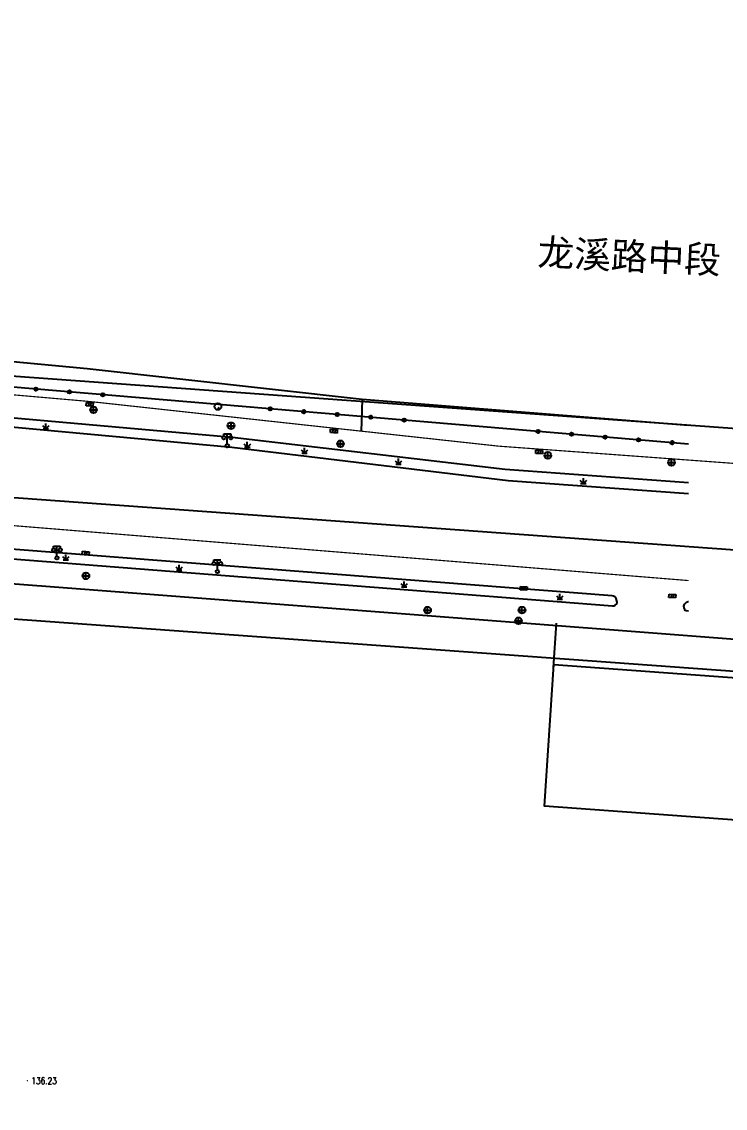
# Model space of a CAD drawing. Extents: x 529262 to 576451, y 2694391 to 2717535.
# Drawn here: x 565770.4 to 565875.1, y 2710064.1 to 2710225.7 of the extents above; entities that cross this region are included whole.
import ezdxf
from ezdxf.enums import TextEntityAlignment as Align
from ezdxf.xclip import XClip

# ---------------------------------------------------------------- set-up
doc = ezdxf.new("R2010")
doc.units = 0
doc.header["$XCLIPFRAME"] = 0
doc.layers.add('ASSIST', color=7, linetype='Continuous', plot=False)
for name, color, linetype in [('DLDW', 8, 'Continuous'), ('DLSS', 4, 'Continuous'), ('GCD', 8, 'Continuous'), ('GXYZ', 8, 'Continuous'), ('JMD', 8, 'Continuous'), ('PP-COM', 7, 'Continuous'), ('RD-中线', 40, 'Continuous'), ('RD-红线', 7, 'Continuous'), ('RD-路名', 7, 'Continuous'), ('ZBTZ', 8, 'Continuous')]:
    doc.layers.add(name, color=color, linetype=linetype)
doc.styles.add('HZ', font='rs.shx', dxfattribs={"width": 0.8, "bigfont": 'hztxt.shx'})
doc.styles.add('黑体', font='simhei.ttf')
doc.linetypes.add('1161', pattern='A,0,[149,AAA.SHX,S=0.15,R=0,X=0,Y=0],-1.6', length=1.6)

# ---------------------------------------------------------------- blocks, each defined once
blk = doc.blocks.new('A$C19FD0107')
at = {"layer": 'RD-中线', "color": 8, "linetype": 'Continuous', "flags": 128}
for points in [[(-6335.34, 15847.56, -0.022733), (-6280.83, 15846.02), (-5863.74, 15815.18, 0.013451), (-5702.53, 15807.61), (-5575.3, 15805.07, -0.027271), (-5520.95, 15801.01, -0.00117), (-5519.09, 15800.76), (-5286.59, 15769.48, 0.015336), (-5256.09, 15766.32), (-4915.64, 15741.63)], [(-4490.73, 14139.44, 0), (-4490.29, 14139.42)], [(-3818.25, 14086.17, 0), (-3817.74, 14086.17)]]:
    blk.add_lwpolyline(points, format="xyb", dxfattribs=at)
at = {"layer": 'RD-红线', "color": 8, "flags": 128}
blk.add_lwpolyline([(-5250.33, 15783.95), (-4657.05, 15740.92)], dxfattribs=at)
at = {"layer": 'RD-红线', "color": 8, "linetype": 'Continuous', "flags": 128}
blk.add_lwpolyline([(-5242.51, 15747.29), (-4941.04, 15725.42)], dxfattribs=at)
blk = doc.blocks.new('GC200')
at = {"linetype": 'Continuous', "const_width": 0.2, "flags": 128}
blk.add_lwpolyline([(-0.1, 0, 1), (0.1, 0, 1)], format="xyb", close=True, dxfattribs=at)

msp = doc.modelspace()

# ---------------------------------------------------------------- linework, layer by layer
at = {"layer": 'ASSIST', "color": 8, "linetype": 'Continuous', "flags": 128}
msp.add_lwpolyline([(565869.669, 2710162.888), (565756.786, 2710172.388)], dxfattribs=at)
msp.add_lwpolyline([(565869.669, 2710162.888), (565756.786, 2710172.388)], dxfattribs=at)
at = {"layer": 'DLDW', "color": 8}
for p, q in [((565800.537, 2710164.092, 138.576), (565800.537, 2710164.392, 138.576)), ((565800.537, 2710164.392, 138.576), (565801.537, 2710164.392, 138.576)), ((565801.037, 2710162.892, 138.576), (565801.037, 2710164.392, 138.576)), ((565801.537, 2710164.392, 138.576), (565801.537, 2710164.092, 138.576)), ((565775.182, 2710147.393, -4.842), (565775.182, 2710147.693, -4.842)), ((565775.182, 2710147.693, -4.842), (565776.182, 2710147.693, -4.842)), ((565775.682, 2710146.193, -4.842), (565775.682, 2710147.693, -4.842)), ((565776.182, 2710147.693, -4.842), (565776.182, 2710147.393, -4.842)), ((565799.052, 2710145.365, -2.398), (565799.052, 2710145.665, -2.398)), ((565799.052, 2710145.665, -2.398), (565800.052, 2710145.665, -2.398)), ((565799.552, 2710144.165, -2.398), (565799.552, 2710145.665, -2.398))]:
    msp.add_line(p, q, dxfattribs=at)
for centre in [(565800.537, 2710163.842, 138.576), (565801.037, 2710162.642, 138.576), (565801.537, 2710163.842, 138.576), (565775.182, 2710147.143, -4.842), (565776.182, 2710147.143, -4.842), (565775.682, 2710145.943, -4.842), (565799.052, 2710145.115, -2.398), (565800.052, 2710145.115, -2.398), (565799.552, 2710143.915, -2.398)]:
    msp.add_circle(centre, 0.25, dxfattribs=at)
at = {"layer": 'DLSS', "linetype": 'Continuous', "const_width": 0.175, "flags": 128}
for points, elevation in [([(565728.036, 2710227.994), (565727.308, 2710218.639), (565726.265, 2710212.137), (565725.715, 2710197.24), (565725.992, 2710191.696), (565726.324, 2710188.979), (565727.845, 2710185.88), (565729.677, 2710182.823), (565731.623, 2710180.344), (565733.475, 2710178.401), (565736.429, 2710176.071), (565739.76, 2710174.484), (565746.029, 2710172.225), (565779.953, 2710169.274), (565781.952, 2710169.069), (565841.374, 2710162.581), (565985.457, 2710152.021), (565985.745, 2710157.864)], 135.402), ([(565733.836, 2710153.361), (565735.085, 2710153.529), (565869.669, 2710142.582)], 136.956)]:
    msp.add_lwpolyline(points, dxfattribs=dict(at, elevation=elevation))
at = {"layer": 'GXYZ', "color": 8}
for p, q in [((565780.035, 2710168.586, -135.701), (565780.064, 2710169.085, -135.701)), ((565781.034, 2710168.529, -135.701), (565780.035, 2710168.586, -135.701)), ((565780.064, 2710169.085, -135.701), (565781.062, 2710169.028, -135.701)), ((565780.398, 2710169.066, -135.701), (565780.37, 2710168.567, -135.701)), ((565780.621, 2710167.988, 135.794), (565781.621, 2710167.988, 135.794)), ((565780.728, 2710169.047, -135.701), (565780.699, 2710168.548, -135.701)), ((565781.062, 2710169.028, -135.701), (565781.034, 2710168.529, -135.701)), ((565781.121, 2710167.488, 135.794), (565781.121, 2710168.488, 135.794)), ((565799.635, 2710167.966, 135.971), (565799.826, 2710168.377, 135.971)), ((565801.583, 2710165.119, 135.794), (565801.583, 2710166.119, 135.794)), ((565801.083, 2710165.619, 135.794), (565802.083, 2710165.619, 135.794)), ((565816.376, 2710164.589), (565816.404, 2710165.088)), ((565817.374, 2710164.532), (565816.376, 2710164.589)), ((565816.404, 2710165.088), (565817.403, 2710165.031)), ((565816.739, 2710165.069), (565816.71, 2710164.57)), ((565817.068, 2710165.05), (565817.04, 2710164.551)), ((565817.403, 2710165.031), (565817.374, 2710164.532)), ((565817.379, 2710162.938, 135.693), (565818.379, 2710162.938, 135.693)), ((565817.879, 2710162.438, 135.693), (565817.879, 2710163.438, 135.693)), ((565846.93, 2710161.508), (565846.959, 2710162.007)), ((565847.929, 2710161.451), (565846.93, 2710161.508)), ((565846.959, 2710162.007), (565847.957, 2710161.95)), ((565847.293, 2710161.988), (565847.265, 2710161.489)), ((565847.623, 2710161.969), (565847.594, 2710161.47)), ((565847.957, 2710161.95), (565847.929, 2710161.451)), ((565848.22, 2710161.21, 135.632), (565849.22, 2710161.21, 135.632)), ((565848.72, 2710160.71, 135.632), (565848.72, 2710161.71, 135.632)), ((565866.621, 2710160.168, 135.607), (565867.621, 2710160.168, 135.607)), ((565867.121, 2710159.668, 135.607), (565867.121, 2710160.668, 135.607)), ((565779.441, 2710146.446), (565779.482, 2710146.945)), ((565779.482, 2710146.945), (565780.479, 2710146.862)), ((565779.816, 2710146.917), (565779.775, 2710146.419)), ((565780.145, 2710146.89), (565780.104, 2710146.391)), ((565780.479, 2710146.862), (565780.438, 2710146.364)), ((565780.438, 2710146.364), (565779.441, 2710146.446)), ((565779.496, 2710143.272, 136.467), (565780.496, 2710143.272, 136.467)), ((565779.996, 2710142.772, 136.467), (565779.996, 2710143.772, 136.467)), ((565844.628, 2710141.214, 134.207), (565844.657, 2710141.713, 134.207)), ((565844.657, 2710141.713, 134.207), (565845.655, 2710141.656, 134.207)), ((565844.991, 2710141.694, 134.207), (565844.963, 2710141.195, 134.207)), ((565845.321, 2710141.675, 134.207), (565845.292, 2710141.176, 134.207)), ((565845.655, 2710141.656, 134.207), (565845.627, 2710141.157, 134.207)), ((565845.627, 2710141.157, 134.207), (565844.628, 2710141.214, 134.207)), ((565866.73, 2710140.082, 135.671), (565866.774, 2710140.58, 135.671)), ((565867.726, 2710139.992, 135.671), (565866.73, 2710140.082, 135.671)), ((565866.774, 2710140.58, 135.671), (565867.77, 2710140.49, 135.671)), ((565867.108, 2710140.55, 135.671), (565867.063, 2710140.052, 135.671)), ((565867.437, 2710140.52, 135.671), (565867.392, 2710140.022, 135.671)), ((565867.77, 2710140.49, 135.671), (565867.726, 2710139.992, 135.671)), ((565830.837, 2710137.69, 135.706), (565830.837, 2710138.69, 135.706)), ((565844.882, 2710137.697, 135.605), (565844.882, 2710138.697, 135.605)), ((565830.337, 2710138.19, 135.706), (565831.337, 2710138.19, 135.706)), ((565844.367, 2710136.11, 135.552), (565844.367, 2710137.11, 135.552)), ((565844.382, 2710138.197, 135.605), (565845.382, 2710138.197, 135.605)), ((565843.867, 2710136.61, 135.552), (565844.867, 2710136.61, 135.552))]:
    msp.add_line(p, q, dxfattribs=at)
for centre in [(565781.121, 2710167.988, 135.794), (565799.635, 2710168.466, 135.971), (565801.583, 2710165.619, 135.794), (565817.879, 2710162.938, 135.693), (565848.72, 2710161.21, 135.632), (565867.121, 2710160.168, 135.607), (565779.996, 2710143.272, 136.467), (565830.837, 2710138.19, 135.706), (565844.882, 2710138.197, 135.605), (565844.367, 2710136.61, 135.552)]:
    msp.add_circle(centre, 0.5, dxfattribs=at)
at = {"layer": 'JMD', "linetype": 'Continuous', "flags": 128}
msp.add_lwpolyline([(565849.606, 2710130.102), (565992.461, 2710119.684), (565991.084, 2710098.604), (565848.229, 2710109.022)], close=True, dxfattribs=at)
at = {"layer": 'ZBTZ'}
for p, q in [((565774.045, 2710165.145), (565774.045, 2710165.945)), ((565773.545, 2710165.645), (565774.045, 2710165.145)), ((565773.645, 2710165.145), (565774.445, 2710165.145)), ((565774.045, 2710165.145), (565774.545, 2710165.645)), ((565803.513, 2710162.917), (565804.013, 2710162.417)), ((565804.013, 2710162.417), (565804.013, 2710163.217)), ((565804.013, 2710162.417), (565804.513, 2710162.917)), ((565803.613, 2710162.417), (565804.413, 2710162.417)), ((565812.015, 2710162.028), (565812.515, 2710161.528)), ((565812.115, 2710161.528), (565812.915, 2710161.528)), ((565812.515, 2710161.528), (565812.515, 2710162.328)), ((565812.515, 2710161.528), (565813.015, 2710162.028)), ((565826.013, 2710160.417), (565826.513, 2710159.917)), ((565826.113, 2710159.917), (565826.913, 2710159.917)), ((565826.513, 2710159.917), (565826.513, 2710160.717)), ((565826.513, 2710159.917), (565827.013, 2710160.417)), ((565854.012, 2710157.013), (565854.012, 2710157.813)), ((565853.512, 2710157.513), (565854.012, 2710157.013)), ((565853.612, 2710157.013), (565854.412, 2710157.013)), ((565854.012, 2710157.013), (565854.512, 2710157.513)), ((565776.487, 2710146.151), (565776.987, 2710145.651)), ((565776.587, 2710145.651), (565777.387, 2710145.651)), ((565776.987, 2710145.651), (565776.987, 2710146.451)), ((565776.987, 2710145.651), (565777.487, 2710146.151)), ((565793.883, 2710144.108), (565793.883, 2710144.908)), ((565793.383, 2710144.608), (565793.883, 2710144.108)), ((565793.483, 2710144.108), (565794.283, 2710144.108)), ((565793.883, 2710144.108), (565794.383, 2710144.608)), ((565826.855, 2710142.154), (565827.355, 2710141.654)), ((565826.955, 2710141.654), (565827.755, 2710141.654)), ((565827.355, 2710141.654), (565827.355, 2710142.454)), ((565827.355, 2710141.654), (565827.855, 2710142.154)), ((565850.031, 2710140.307), (565850.531, 2710139.807)), ((565850.531, 2710139.807), (565850.531, 2710140.607)), ((565850.531, 2710139.807), (565851.031, 2710140.307)), ((565850.131, 2710139.807), (565850.931, 2710139.807))]:
    msp.add_line(p, q, dxfattribs=at)
at = {"layer": 'ZBTZ', "linetype": '1161', "flags": 128}
for points, elevation in [([(565869.669, 2710165.66), (565821.084, 2710169.541), (565780.204, 2710174.095), (565746.427, 2710177.257), (565739.615, 2710179.804), (565732.106, 2710189.122), (565730.85, 2710198.452), (565731.338, 2710206.329), (565729.433, 2710206.625), (565729.405, 2710225.085)], 135.606), ([(565821.084, 2710169.541), (565820.963, 2710164.753)], 136.027), ([(566062.353, 2710117.69), (566058.543, 2710119.832), (565731.999, 2710144.919)], 135.317), ([(565849.557, 2710129.595), (565850.04, 2710136.246)], 138.529)]:
    msp.add_lwpolyline(points, dxfattribs=dict(at, elevation=elevation))
at = {"layer": 'ZBTZ', "linetype": 'Continuous', "flags": 128}
for points, elevation in [([(565869.669, 2710157.107), (565842.391, 2710159.082), (565801.769, 2710163.883), (565744.61, 2710168.91), (565744.353, 2710168.9), (565744.166, 2710168.808), (565744.013, 2710168.445), (565744.03, 2710168.142), (565744.085, 2710167.945), (565744.187, 2710167.794), (565744.391, 2710167.702), (565744.626, 2710167.671), (565801.698, 2710162.435), (565842.824, 2710157.486), (565869.669, 2710155.532)], 135.463), ([(565869.669, 2710138.046), (565869.293, 2710138.073), (565869.182, 2710138.147), (565869.091, 2710138.267), (565869.019, 2710138.413), (565869.004, 2710138.547), (565868.978, 2710138.768), (565869.085, 2710139.057), (565869.224, 2710139.245), (565869.387, 2710139.371), (565869.617, 2710139.48)], 135.657), ([(565869.617, 2710139.48), (565869.625, 2710139.484), (565869.669, 2710139.481)], 135.657)]:
    msp.add_lwpolyline(points, dxfattribs=dict(at, elevation=elevation))
msp.add_lwpolyline([(565749.672, 2710148.752), (565749.39, 2710148.692), (565749.277, 2710148.627), (565749.136, 2710148.487), (565749.026, 2710148.298), (565748.956, 2710147.859), (565749.02, 2710147.646), (565749.158, 2710147.438), (565749.394, 2710147.364), (565858.365, 2710138.826), (565858.574, 2710138.848), (565858.756, 2710138.926), (565858.98, 2710139.126), (565859.024, 2710139.376), (565858.908, 2710139.913), (565858.721, 2710140.14), (565858.524, 2710140.256), (565858.296, 2710140.313)], close=True, dxfattribs=at)
at = {"layer": 'ZBTZ', "linetype": 'Continuous'}
for centre in [(565772.545, 2710171.062), (565777.528, 2710170.642), (565782.51, 2710170.223), (565807.422, 2710168.127), (565812.405, 2710167.707), (565817.387, 2710167.288), (565822.369, 2710166.869), (565827.352, 2710166.449), (565847.281, 2710164.772), (565852.264, 2710164.353), (565857.246, 2710163.933), (565862.229, 2710163.514), (565867.211, 2710163.095)]:
    msp.add_circle(centre, 0.25, dxfattribs=at)

# ---------------------------------------------------------------- block references
at = {"layer": 'GCD', "linetype": 'Continuous'}
ref = msp.add_blockref('GC200', (565771.288, 2710068.171, 136.229), dxfattribs=dict(at, xscale=0.5, yscale=0.5, zscale=0.5))
ref.add_attrib('height', '136.23', dxfattribs={"linetype": 'Continuous', "height": 1, "style": 'HZ', "width": 0.8}).set_placement((565771.888, 2710068.171, 136.229), align=Align.MIDDLE_LEFT)
at = {"layer": 'PP-COM'}
ref = msp.add_blockref('A$C19FD0107', (570997.993, 2694390.603), dxfattribs=at)
XClip(ref).set_block_clipping_path([(-9366.4383134884, 14428.6043910822), (-3328.4480743363, 17452.7484863754)])

# ---------------------------------------------------------------- texts
at = {"layer": 'RD-路名', "color": 7, "style": '黑体'}
msp.add_text(' 龙溪路中段', height=4, rotation=357.40034, dxfattribs=at).set_placement((565859.496, 2710190.989), align=Align.MIDDLE)

doc.saveas('drawing.dxf')
